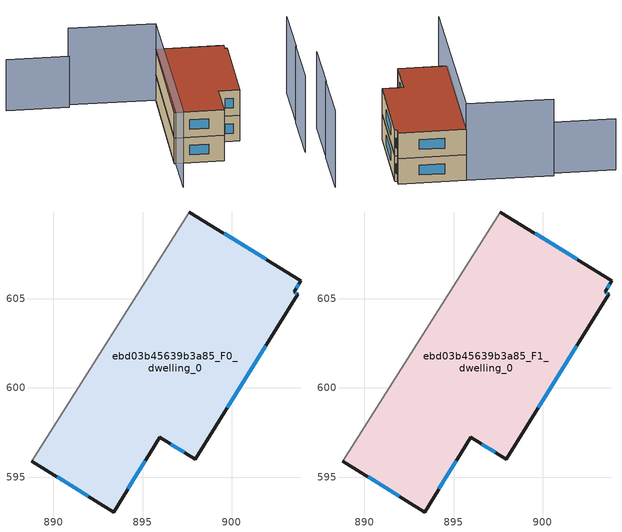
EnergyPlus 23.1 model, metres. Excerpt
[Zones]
ebd03b45639b3a85_F0_dwelling_0
 floor ground (EU_floor_Construction): 903.88,605.99 903.49,605.38 903.7,605.25 897.96,596 895.98,597.23 893.38,593.04 888.79,595.89 897.62,609.86 z0
 wall outside (EU_wall_Construction): 888.79,595.89 893.38,593.04 895.98,597.23 897.96,596 903.7,605.25 903.49,605.38 903.88,605.99 897.62,609.86 z0:3
 wall adiabatic (EU_wall_Construction): 897.62,609.86 888.79,595.89 z0:3
 window (EU_Window_Construction): 890.22,595.01 891.95,593.93 / 901.93,607.2 899.57,608.65 / 903.61,605.57 903.76,605.8 / 903.64,605.29 903.56,605.34 / 899.75,598.88 901.91,602.36 / 896.59,596.84 897.34,596.38 / 894.19,594.35 895.17,595.92 z0.93:2.07
ebd03b45639b3a85_F1_dwelling_0
 floor to ebd03b45639b3a85_F0_dwelling_0 (EU_floor_Construction): 903.88,605.99 903.49,605.38 903.7,605.25 897.96,596 895.98,597.23 893.38,593.04 888.79,595.89 897.62,609.86 z3
 wall outside (EU_wall_Construction): 888.79,595.89 893.38,593.04 895.98,597.23 897.96,596 903.7,605.25 903.49,605.38 903.88,605.99 897.62,609.86 z3:6
 wall adiabatic (EU_wall_Construction): 897.62,609.86 888.79,595.89 z3:6
 window (EU_Window_Construction): 890.22,595.01 891.95,593.93 / 901.93,607.2 899.57,608.65 / 903.61,605.57 903.76,605.8 / 903.64,605.29 903.56,605.34 / 899.75,598.88 901.91,602.36 / 896.59,596.84 897.34,596.38 / 894.19,594.35 895.17,595.92 z3.93:5.07
 roof outside (EU_roof_Construction): 897.96,596 903.7,605.25 903.49,605.38 903.88,605.99 897.62,609.86 888.79,595.89 893.38,593.04 895.98,597.23 z6
shading: 889.58,614.82 897.62,609.85 / 897.62,609.85 885.67,590.52 / 901.53,589.35 905.54,595.88 / 905.58,595.86 909.61,602.41 z0:9; 883.42,617.84 889.23,614.25 z0:6
[Building]
EU S2 Campaign: North Axis=0; Terrain=City; Solar Distribution=FullExterior
[Site:Location]
Montreal-Trudeau.Intl.AP: Latitude=45.4667; Longitude=-73.75; Time Zone=-5; Elevation=36
[SizingPeriod:WeatherFileDays]
AnnualSizingPeriod: Begin Month=1; Begin Day of Month=1; End Month=12; End Day of Month=31; Day of Week for Start Day=Monday; Use Weather File Daylight Saving Period=No; Use Weather File Rain and Snow Indicators=No
[MATERIAL]
EU_InternalMass_Material: Roughness=MediumRough; Thickness=0.1; Conductivity=1; Density=1800; Specific Heat=900; Thermal Absorptance=0.9; Solar Absorptance=0.7; Visible Absorptance=0.7
[MATERIAL:NOMASS] Roughness=MediumRough; Thermal Absorptance=0.9; Solar Absorptance=0.7; Visible Absorptance=0.7
Name | Thermal Resistance
EU_wall_NoMass; EU_floor_NoMass | 1.36485
EU_roof_NoMass | 2.55992
[WINDOWMATERIAL:SIMPLEGLAZINGSYSTEM]
EU_Window_SimpleGlazing: UFactor=3.92339; Solar Heat Gain Coefficient=0.8; Visible Transmittance=0.8
[CONSTRUCTION]
EU_wall_Construction: EU_wall_NoMass
EU_roof_Construction: EU_roof_NoMass
EU_floor_Construction: EU_floor_NoMass
EU_Window_Construction: EU_Window_SimpleGlazing
EU_InternalMass_Construction: EU_InternalMass_Material
[ZONE] Type=1; Multiplier=1; Ceiling Height=autocalculate; Floor Area=autocalculate; Part of Total Floor Area=Yes
Name | Volume
ebd03b45639b3a85_F0_dwelling_0 | 345.257
ebd03b45639b3a85_F1_dwelling_0 | 345.255
[INTERNALMASS] Construction=EU_InternalMass_Construction; Surface Area=115.085
Name | Zone or ZoneList
ebd03b45639b3a85_F0_dwelling_0_EU_InternalMass | ebd03b45639b3a85_F0_dwelling_0
ebd03b45639b3a85_F1_dwelling_0_EU_InternalMass | ebd03b45639b3a85_F1_dwelling_0
[OTHEREQUIPMENT] Fuel Type=Electricity; Design Level Calculation Method=Watts/Area; Power per Zone Floor Area=1; Fraction Latent=0; Fraction Radiant=0; Fraction Lost=0; Carbon Dioxide Generation Rate=0; EndUse Subcategory=EU_Step8_InternalGains
Name | Zone or ZoneList or Space or SpaceList | Schedule
EU_Step8_InternalGain_ebd03b45639b3a85_F0_dwelling_0_f000 | ebd03b45639b3a85_F0_dwelling_0 | EU_Step8_GainSchedule_ebd03b45639b3a85_F0_dwelling_0_f000
EU_Step8_InternalGain_ebd03b45639b3a85_F1_dwelling_0_f000 | ebd03b45639b3a85_F1_dwelling_0 | EU_Step8_GainSchedule_ebd03b45639b3a85_F1_dwelling_0_f000
[ZONEVENTILATION:DESIGNFLOWRATE] Schedule=EU_AlwaysOn; Design Flow Rate Calculation Method=AirChanges/Hour; Air Changes per Hour=0.860309; Ventilation Type=Natural; Fan Pressure Rise=0; Fan Total Efficiency=1; Constant Term Coefficient=1; Temperature Term Coefficient=0; Velocity Term Coefficient=0; Velocity Squared Term Coefficient=0; Minimum Indoor Temperature=-100; Maximum Indoor Temperature=100; Delta Temperature=-100; Minimum Outdoor Temperature=-100; Maximum Outdoor Temperature=100; Maximum Wind Speed=40
Name | Zone or ZoneList or Space or SpaceList
EU_ConstantAir_ebd03b45639b3a85_F0_dwelling_0 | ebd03b45639b3a85_F0_dwelling_0
EU_ConstantAir_ebd03b45639b3a85_F1_dwelling_0 | ebd03b45639b3a85_F1_dwelling_0
[HVACTEMPLATE:THERMOSTAT] Constant Heating Setpoint=20; Constant Cooling Setpoint=50
EU_HeatOnly_ebd03b45639b3a85_F0_dwelling_0; EU_HeatOnly_ebd03b45639b3a85_F1_dwelling_0
[HVACTEMPLATE:ZONE:IDEALLOADSAIRSYSTEM] System Availability Schedule=EU_AlwaysOn; Maximum Heating Supply Air Temperature=50; Minimum Cooling Supply Air Temperature=13; Maximum Heating Supply Air Humidity Ratio=0.0156; Minimum Cooling Supply Air Humidity Ratio=0.0077; Heating Limit=NoLimit; Cooling Limit=NoLimit; Heating Availability Schedule=EU_AlwaysOn; Cooling Availability Schedule=EU_CoolingOff; Dehumidification Control Type=ConstantSensibleHeatRatio; Cooling Sensible Heat Ratio=0.7; Dehumidification Setpoint=60; Humidification Control Type=None; Humidification Setpoint=30; Outdoor Air Method=None; Outdoor Air Flow Rate per Person=0.00944; Outdoor Air Flow Rate per Zone Floor Area=0; Outdoor Air Flow Rate per Zone=0; Demand Controlled Ventilation Type=None; Outdoor Air Economizer Type=NoEconomizer; Heat Recovery Type=None; Sensible Heat Recovery Effectiveness=0.7; Latent Heat Recovery Effectiveness=0.65
Name | Template Thermostat
ebd03b45639b3a85_F0_dwelling_0 | EU_HeatOnly_ebd03b45639b3a85_F0_dwelling_0
ebd03b45639b3a85_F1_dwelling_0 | EU_HeatOnly_ebd03b45639b3a85_F1_dwelling_0
[SIZING:ZONE] Zone Cooling Design Supply Air Temperature Input Method=SupplyAirTemperature; Zone Cooling Design Supply Air Temperature=13; Zone Heating Design Supply Air Temperature Input Method=SupplyAirTemperature; Zone Heating Design Supply Air Temperature=50; Zone Cooling Design Supply Air Humidity Ratio=0.008; Zone Heating Design Supply Air Humidity Ratio=0.008; Cooling Design Air Flow Method=DesignDay; Cooling Design Air Flow Rate=0; Cooling Minimum Air Flow per Zone Floor Area=0.000762; Cooling Minimum Air Flow=0; Cooling Minimum Air Flow Fraction=0.2; Heating Design Air Flow Method=DesignDay; Heating Design Air Flow Rate=0; Heating Maximum Air Flow per Zone Floor Area=0.002032; Heating Maximum Air Flow=0.141576; Heating Maximum Air Flow Fraction=0.3; Account for Dedicated Outdoor Air System=No; Dedicated Outdoor Air System Control Strategy=NeutralSupplyAir; Dedicated Outdoor Air Low Setpoint Temperature for Design=autosize; Dedicated Outdoor Air High Setpoint Temperature for Design=autosize; Zone Load Sizing Method=Sensible Load Only No Latent Load; Zone Latent Cooling Design Supply Air Humidity Ratio Input Method=HumidityRatioDifference; Zone Cooling Design Supply Air Humidity Ratio Difference=0.005; Zone Latent Heating Design Supply Air Humidity Ratio Input Method=HumidityRatioDifference; Zone Humidification Design Supply Air Humidity Ratio Difference=0.005
ebd03b45639b3a85_F0_dwelling_0; ebd03b45639b3a85_F1_dwelling_0
[SCHEDULE:CONSTANT]
Name | Hourly Value
EU_AlwaysOn | 1
EU_CoolingOff | 0
[SCHEDULE:FILE] Column Number=1; Rows to Skip at Top=0; Number of Hours of Data=8760; Column Separator=Comma; Interpolate to Timestep=No; Minutes per Item=60; Adjust Schedule for Daylight Savings=Yes
Name | File
EU_Step8_GainSchedule_ebd03b45639b3a85_F0_dwelling_0_f000 | ../../schedules/ebd03b45639b3a85/ebd03b45639b3a85_F0_dwelling_0_f000_gain.csv
EU_Step8_GainSchedule_ebd03b45639b3a85_F1_dwelling_0_f000 | ../../schedules/ebd03b45639b3a85/ebd03b45639b3a85_F1_dwelling_0_f000_gain.csv
